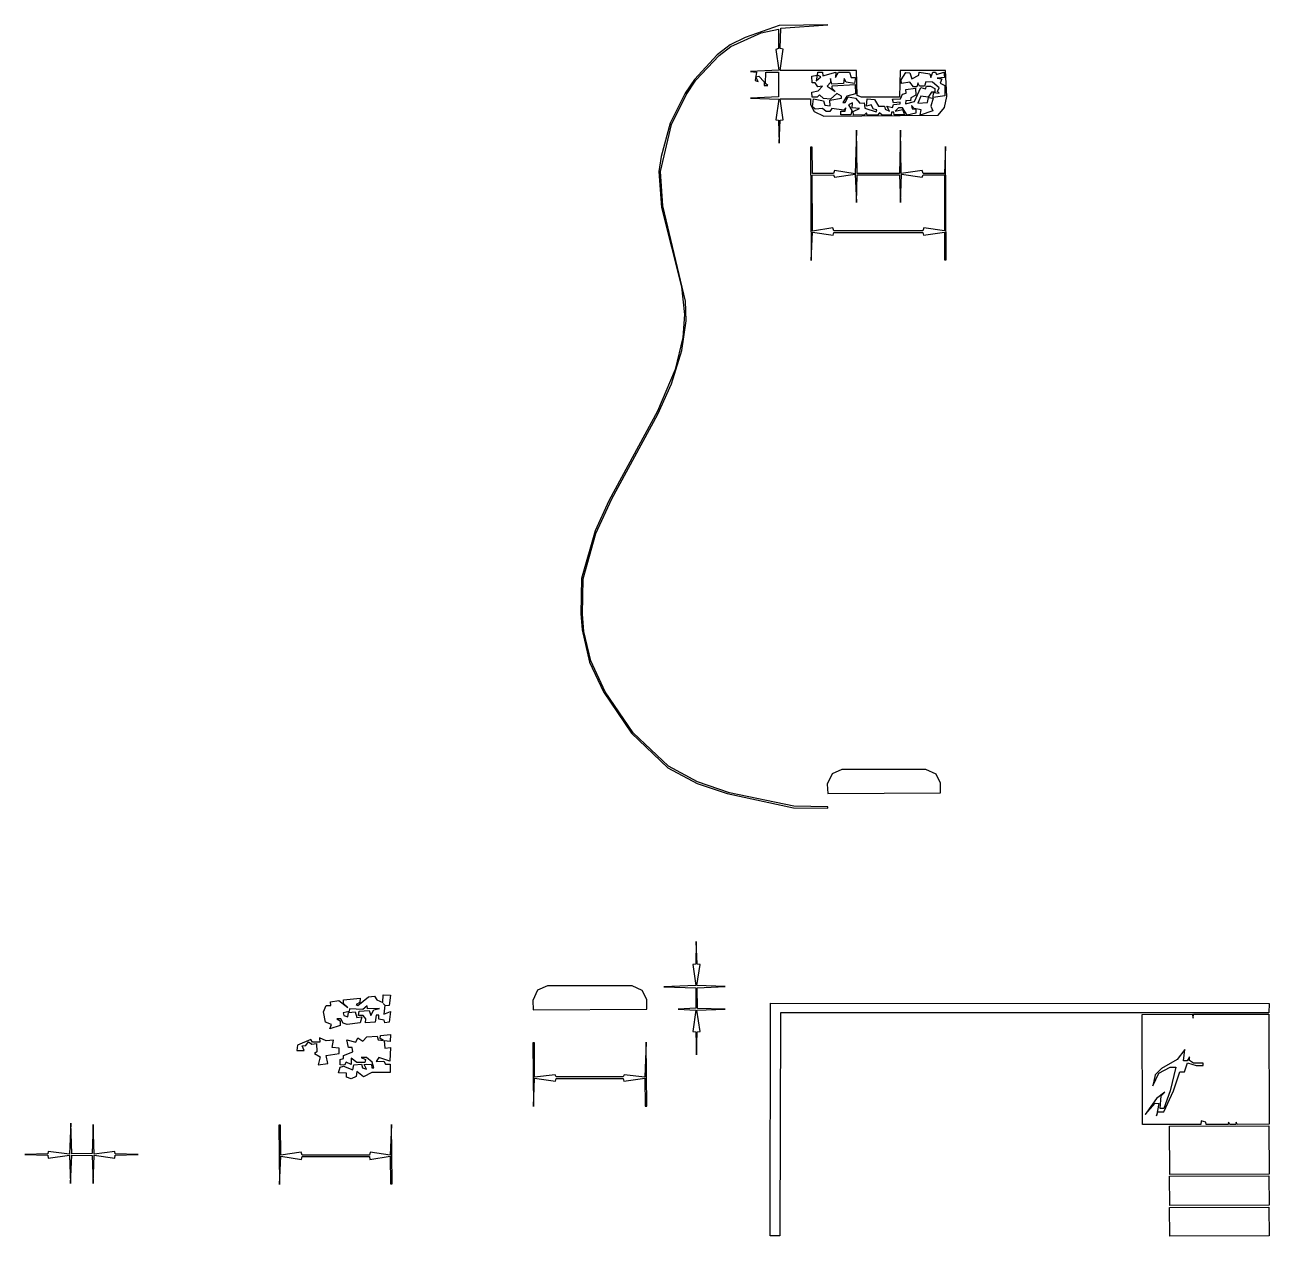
# Model space of a CAD drawing. Extents: x 30 to 199, y 9 to 258.
# Drawn here: x 30 to 198.8, y 9.4 to 173.7 of the extents above; entities that cross this region are included whole.
import ezdxf

# ---------------------------------------------------------------- set-up
doc = ezdxf.new("R2010")
doc.units = 0

msp = doc.modelspace()

# ---------------------------------------------------------------- linework, layer by layer
at = {"layer": 'BRIDGE_ROUTE'}
for p, q in [((131.11, 9.44), (131.15, 41.02)), ((131.15, 41.02), (198.8, 40.98)), ((198.8, 40.98), (198.76, 39.71)), ((132.5, 39.71), (132.42, 9.44)), ((198.76, 39.71), (132.5, 39.71)), ((132.42, 9.44), (131.11, 9.44))]:
    msp.add_line(p, q, dxfattribs=at)
at = {"layer": 'PICKUP_ROUTE'}
for p, q in [((125.77, 170.82), (129.88, 172.68)), ((132.33, 173.65), (127.72, 172.04)), ((129.88, 172.68), (132.21, 173.14)), ((132.21, 173.14), (132.25, 170.52)), ((138.9, 173.74), (132.33, 173.65)), ((132.46, 170.52), (132.55, 173.27)), ((132.55, 173.27), (138.9, 173.74)), ((125.69, 171.03), (123.91, 169.67)), ((124.16, 169.59), (125.77, 170.82)), ((127.72, 172.04), (125.69, 171.03)), ((132.25, 170.52), (131.87, 170.39)), ((132.84, 170.43), (132.46, 170.52)), ((123.91, 169.67), (120.82, 166.33)), ((121.03, 166.24), (124.16, 169.59)), ((131.87, 170.39), (132.29, 167.6)), ((132.46, 167.56), (132.84, 170.43)), ((132.29, 167.6), (128.44, 167.43)), ((128.44, 167.43), (129.24, 167.3)), ((129.24, 167.3), (129.07, 166.2)), ((130.47, 165.78), (130.51, 167.34)), ((130.51, 167.34), (132.21, 167.34)), ((132.21, 167.34), (132.25, 163.96)), ((142.83, 167.56), (132.46, 167.56)), ((142.92, 164.17), (142.83, 167.56)), ((148.72, 167.56), (148.63, 163.91)), ((154.9, 167.56), (148.72, 167.56)), ((155.07, 164.04), (154.9, 167.56)), ((120.82, 166.33), (119.55, 164.46)), ((119.68, 164.25), (121.03, 166.24)), ((129.07, 166.2), (129.46, 166.07)), ((129.16, 166.71), (129.58, 166.79)), ((129.46, 166.07), (129.16, 166.71)), ((129.58, 166.79), (130.3, 166.03)), ((130.3, 166.03), (130.3, 165.52)), ((130.3, 165.52), (130.77, 165.52)), ((130.77, 165.52), (130.47, 165.78)), ((119.55, 164.46), (117.52, 160.4)), ((117.69, 160.23), (119.68, 164.25)), ((132.25, 163.96), (128.44, 163.79)), ((128.44, 163.79), (132.29, 163.66)), ((143.51, 163.91), (142.92, 164.17)), ((148.63, 163.91), (143.51, 163.91)), ((154.77, 162.52), (155.07, 164.04)), ((132.29, 163.66), (131.87, 160.87)), ((132.84, 160.87), (132.46, 163.7)), ((132.46, 163.7), (136.57, 163.7)), ((136.57, 163.7), (136.57, 162.94)), ((136.57, 162.94), (137.08, 161.97)), ((153.88, 161.5), (154.77, 162.52)), ((117.52, 160.4), (116.29, 155.87)), ((131.87, 160.87), (132.25, 160.82)), ((132.25, 160.82), (132.33, 157.69)), ((132.33, 157.69), (132.46, 160.82)), ((132.46, 160.82), (132.84, 160.87)), ((137.08, 161.97), (138.39, 161.37)), ((138.39, 161.37), (153.88, 161.5)), ((116.21, 153.84), (117.69, 160.23)), ((116.29, 155.87), (115.99, 153.84)), ((115.99, 153.84), (116.37, 148.97)), ((116.54, 149.18), (116.21, 153.84)), ((116.37, 148.97), (119.08, 138.18)), ((119.59, 136.23), (116.54, 149.18)), ((119.08, 138.18), (119.46, 134.45)), ((119.68, 133.6), (119.59, 136.23)), ((119.13, 129.54), (119.68, 133.6)), ((119.46, 134.45), (119.25, 131.32)), ((119.25, 131.32), (118.19, 126.96)), ((117.73, 125.05), (119.13, 129.54)), ((118.19, 126.96), (115.82, 121.33)), ((115.87, 120.9), (117.73, 125.05)), ((115.82, 121.33), (109.22, 109.18)), ((109.6, 109.43), (115.87, 120.9)), ((109.22, 109.18), (107.36, 105.11)), ((107.44, 104.73), (109.6, 109.43)), ((107.36, 105.11), (105.49, 98.64)), ((105.71, 98.59), (107.44, 104.73)), ((105.49, 98.64), (105.41, 93.81)), ((105.62, 93.77), (105.71, 98.59)), ((105.41, 93.81), (105.58, 91.65)), ((105.83, 91.44), (105.62, 93.77)), ((105.58, 91.65), (106.6, 87.29)), ((106.76, 87.46), (105.83, 91.44)), ((106.6, 87.29), (108.46, 83.23)), ((108.71, 83.23), (106.76, 87.46)), ((108.46, 83.23), (112.27, 77.64)), ((112.52, 77.68), (108.71, 83.23)), ((117.31, 73.15), (112.52, 77.68)), ((112.27, 77.64), (117.22, 72.94)), ((117.22, 72.94), (121.2, 70.82)), ((121.24, 71.04), (117.31, 73.15)), ((125.6, 69.55), (121.24, 71.04)), ((121.2, 70.82), (125.26, 69.43)), ((125.26, 69.43), (134.28, 67.52)), ((134.32, 67.73), (125.6, 69.55)), ((138.9, 67.65), (134.32, 67.73)), ((138.9, 67.44), (138.9, 67.65)), ((134.28, 67.52), (138.9, 67.44))]:
    msp.add_line(p, q, dxfattribs=at)
at = {"layer": 'SMALL_FEATURE'}
for p, q in [((137.54, 166.92), (137.58, 167.34)), ((137.58, 167.34), (138.22, 167.34)), ((138.22, 167.34), (138.26, 166.84)), ((138.26, 166.84), (140, 167.34)), ((140, 167.34), (139.95, 166.58)), ((139.95, 166.58), (140.38, 167.34)), ((140.38, 167.34), (141.86, 167.34)), ((141.86, 167.34), (142.07, 166.58)), ((148.89, 166.29), (149.52, 167.26)), ((149.52, 167.26), (150.03, 167.22)), ((150.03, 167.22), (150.33, 166.41)), ((151.26, 166.92), (151.3, 167.34)), ((151.3, 167.34), (152.78, 167.09)), ((152.91, 166.58), (153.16, 167.34)), ((153.16, 167.34), (153.54, 167.34)), ((153.54, 167.34), (153.67, 167.01)), ((153.67, 167.01), (154.64, 167.34)), ((154.64, 167.34), (154.77, 166.62)), ((136.74, 166.79), (137.46, 166.92)), ((136.78, 165.86), (136.74, 166.79)), ((137.2, 165.86), (136.78, 165.86)), ((137.58, 165.35), (137.2, 165.86)), ((137.46, 166.92), (137.33, 166.16)), ((137.33, 166.16), (137.96, 166.67)), ((137.96, 166.67), (137.54, 166.92)), ((139.28, 165.9), (138.85, 165.4)), ((139.45, 165.69), (139.28, 166.45)), ((139.28, 166.45), (139.28, 165.9)), ((141.05, 165.78), (139.45, 165.69)), ((139.49, 165.1), (139.53, 165.48)), ((139.53, 165.48), (142.62, 165.65)), ((141.14, 166.45), (141.05, 165.78)), ((141.39, 165.95), (141.14, 166.45)), ((142.54, 165.78), (141.39, 165.95)), ((142.07, 166.58), (142.66, 166.62)), ((142.66, 166.62), (142.54, 165.78)), ((142.62, 165.65), (142.66, 164.38)), ((148.93, 165.78), (148.89, 166.29)), ((150.07, 165.95), (148.93, 165.78)), ((150.54, 165.35), (150.07, 165.95)), ((150.33, 166.41), (151.26, 166.92)), ((151.13, 165.86), (151, 165.35)), ((151.38, 165.44), (151.13, 165.86)), ((152.23, 166.03), (152.02, 165.44)), ((153.12, 165.95), (152.23, 166.03)), ((152.78, 167.09), (152.91, 166.58)), ((154.05, 165.18), (153.12, 165.95)), ((154.77, 166.62), (153.75, 166.5)), ((153.75, 166.5), (154.39, 166.41)), ((154.39, 166.41), (154.18, 165.82)), ((154.18, 165.82), (154.81, 165.52)), ((154.81, 165.52), (154.81, 164.13)), ((136.74, 164.59), (137.63, 164.8)), ((136.78, 163.91), (136.74, 164.59)), ((137.46, 163.91), (136.78, 163.91)), ((137.79, 164.25), (137.46, 163.91)), ((138.22, 165.44), (137.58, 165.35)), ((137.63, 164.8), (138.22, 165.44)), ((138.35, 163.75), (137.79, 164.25)), ((138.85, 165.4), (139.91, 164.72)), ((139.19, 163.53), (140.76, 163.79)), ((140.12, 164.42), (139.28, 163.66)), ((139.91, 164.72), (139.49, 165.1)), ((140.76, 164.08), (140.12, 164.42)), ((140.76, 163.79), (140.76, 164.08)), ((141.48, 164.08), (140.97, 163.2)), ((141.27, 163.2), (141.69, 163.96)), ((142.66, 164.38), (141.48, 164.08)), ((141.69, 163.96), (142.66, 163.79)), ((142.66, 163.79), (143.26, 163.11)), ((148.8, 163.7), (149.06, 164.34)), ((149.06, 164.34), (149.56, 164.46)), ((149.52, 164.97), (150.83, 165.14)), ((149.56, 164.46), (149.52, 164.97)), ((150.2, 163.83), (150.16, 163.41)), ((150.88, 164.21), (150.2, 163.83)), ((151, 165.35), (150.54, 165.35)), ((150.66, 163.36), (151.55, 165.23)), ((150.83, 165.14), (150.88, 164.21)), ((151.55, 164.08), (151.13, 163.11)), ((152.02, 165.44), (151.38, 165.44)), ((151.55, 165.23), (152.19, 165.06)), ((152.53, 163.91), (151.55, 164.08)), ((152.19, 165.06), (152.32, 165.4)), ((152.32, 165.4), (152.87, 165.4)), ((152.44, 163.2), (152.57, 163.87)), ((152.99, 164.59), (152.53, 163.91)), ((152.57, 163.87), (153.2, 163.79)), ((152.87, 165.4), (153.42, 165.1)), ((153.2, 163.79), (152.91, 162.73)), ((153.42, 164.63), (152.99, 164.59)), ((153.2, 163.87), (153.25, 164.55)), ((154.81, 164.13), (153.2, 163.87)), ((153.25, 164.55), (154.05, 164.46)), ((153.42, 165.1), (153.42, 164.63)), ((153.8, 164.68), (154.05, 165.18)), ((154.05, 164.46), (153.8, 164.68)), ((136.86, 162.64), (136.99, 163.7)), ((137.2, 162.31), (136.86, 162.64)), ((136.99, 163.7), (138.35, 163.45)), ((138.22, 162.39), (137.2, 162.31)), ((138.68, 161.97), (138.22, 162.39)), ((139.28, 163.66), (138.35, 163.75)), ((138.35, 163.45), (138.51, 162.86)), ((138.51, 162.86), (139.23, 162.77)), ((139.23, 162.77), (139.19, 163.53)), ((139.45, 162.39), (139.19, 161.97)), ((141.1, 162.18), (139.45, 162.39)), ((140.97, 163.2), (141.27, 163.2)), ((141.35, 162.48), (141.1, 162.18)), ((141.27, 162.01), (141.35, 162.48)), ((142.28, 163.15), (141.73, 162.9)), ((141.73, 162.9), (142.16, 162.14)), ((142.16, 162.14), (142.03, 161.54)), ((142.24, 162.48), (142.28, 163.15)), ((143.21, 162.39), (142.24, 162.48)), ((142.37, 161.97), (143.21, 162.39)), ((143.26, 163.11), (143.85, 163.15)), ((143.85, 163.15), (143.93, 162.43)), ((143.93, 162.43), (145.46, 161.93)), ((144.15, 162.69), (144.27, 163.7)), ((144.82, 162.9), (144.15, 162.69)), ((144.27, 163.7), (145.25, 163.62)), ((145.12, 162.31), (144.82, 162.9)), ((145.58, 162.22), (145.12, 162.31)), ((145.25, 163.62), (145.8, 162.69)), ((145.46, 161.93), (145.58, 162.22)), ((145.8, 162.69), (146.6, 162.69)), ((146.6, 162.69), (146.68, 162.31)), ((146.68, 162.31), (147.28, 162.01)), ((147.28, 162.01), (146.94, 162.73)), ((146.94, 162.73), (147.7, 162.52)), ((147.7, 163.66), (148.8, 163.7)), ((147.83, 163.15), (147.7, 163.66)), ((147.7, 162.52), (147.83, 162.94)), ((148.72, 163.24), (147.83, 163.15)), ((147.83, 162.94), (148.72, 163.03)), ((148.51, 162.48), (148.08, 162.01)), ((148.08, 162.01), (149.06, 162.26)), ((149.06, 162.48), (148.51, 162.48)), ((148.72, 163.03), (148.72, 163.24)), ((149.69, 161.5), (149.06, 162.48)), ((149.06, 162.26), (149.31, 161.54)), ((149.52, 163.49), (149.44, 163.03)), ((149.44, 163.03), (150.66, 163.36)), ((150.16, 163.41), (149.52, 163.49)), ((150.62, 162.39), (150.28, 162.81)), ((150.28, 162.81), (150.37, 162.35)), ((150.37, 162.35), (150.88, 162.31)), ((151.6, 162.22), (150.62, 162.39)), ((150.88, 162.31), (150.88, 161.76)), ((151.13, 163.11), (152.44, 163.2)), ((151.47, 161.5), (151.6, 162.22)), ((153.16, 162.09), (151.47, 161.5)), ((152.91, 162.73), (153.16, 162.09)), ((139.19, 161.97), (138.68, 161.97)), ((140.67, 161.54), (140.67, 162.01)), ((140.67, 162.01), (141.27, 162.01)), ((142.03, 161.54), (140.67, 161.54)), ((142.41, 161.5), (142.37, 161.97)), ((143.89, 161.54), (142.41, 161.5)), ((144.15, 161.8), (143.89, 161.54)), ((144.27, 161.5), (144.15, 161.8)), ((145.67, 161.5), (144.27, 161.5)), ((145.92, 161.8), (145.67, 161.5)), ((146.3, 161.5), (145.92, 161.8)), ((147.53, 161.5), (146.3, 161.5)), ((147.57, 161.88), (147.53, 161.5)), ((147.87, 161.88), (147.57, 161.88)), ((147.91, 161.54), (147.87, 161.88)), ((149.31, 161.54), (147.91, 161.54)), ((150.88, 161.76), (149.69, 161.5)), ((142.79, 159.43), (142.62, 153.54)), ((142.92, 153.59), (142.79, 159.43)), ((148.8, 159.43), (148.63, 153.59)), ((148.89, 153.59), (148.8, 159.43)), ((136.57, 157.14), (136.65, 141.77)), ((136.78, 157.14), (136.57, 157.14)), ((136.82, 153.59), (136.78, 157.14)), ((154.9, 157.23), (154.73, 153.59)), ((154.98, 141.86), (154.9, 157.23)), ((139.83, 153.97), (139.7, 153.59)), ((142.62, 153.54), (139.83, 153.97)), ((151.72, 153.97), (148.89, 153.59)), ((151.85, 153.59), (151.72, 153.97)), ((136.78, 153.33), (139.7, 153.37)), ((136.82, 145.75), (136.78, 153.33)), ((139.7, 153.59), (136.82, 153.59)), ((139.7, 153.37), (139.83, 153.08)), ((139.83, 153.08), (142.62, 153.46)), ((142.62, 153.46), (142.79, 149.65)), ((142.79, 149.65), (142.92, 153.37)), ((148.63, 153.59), (142.92, 153.59)), ((142.92, 153.37), (148.63, 153.37)), ((148.63, 153.37), (148.8, 149.65)), ((148.8, 149.65), (148.93, 153.46)), ((148.93, 153.46), (151.72, 153.08)), ((151.72, 153.08), (151.85, 153.37)), ((154.73, 153.59), (151.85, 153.59)), ((151.85, 153.37), (154.73, 153.37)), ((154.73, 153.37), (154.77, 145.8)), ((136.65, 141.77), (136.82, 145.63)), ((139.62, 146.18), (136.82, 145.75)), ((136.82, 145.63), (139.66, 145.2)), ((139.74, 145.8), (139.62, 146.18)), ((139.66, 145.2), (139.74, 145.58)), ((151.81, 145.8), (139.74, 145.8)), ((139.74, 145.58), (151.81, 145.58)), ((151.93, 146.18), (151.81, 145.8)), ((151.81, 145.58), (151.89, 145.2)), ((151.89, 145.2), (154.73, 145.63)), ((154.77, 145.8), (151.93, 146.18)), ((154.73, 145.63), (154.77, 141.86)), ((154.77, 141.86), (154.98, 141.86)), ((140.84, 72.73), (139.49, 72.14)), ((152.23, 72.73), (140.84, 72.73)), ((153.63, 72.09), (152.23, 72.73)), ((139.49, 72.14), (138.85, 70.74)), ((154.22, 70.87), (153.63, 72.09)), ((138.85, 70.74), (138.9, 69.47)), ((138.9, 69.47), (154.22, 69.55)), ((154.22, 69.55), (154.22, 70.87)), ((121.07, 49.36), (120.99, 46.31)), ((121.2, 46.31), (121.07, 49.36)), ((120.99, 46.31), (120.61, 46.27)), ((120.61, 46.27), (121.03, 43.39)), ((121.16, 43.39), (121.58, 46.27)), ((121.58, 46.27), (121.2, 46.31)), ((99.53, 42.76), (98.89, 41.36)), ((100.88, 43.35), (99.53, 42.76)), ((112.35, 43.35), (100.88, 43.35)), ((113.75, 42.71), (112.35, 43.35)), ((114.34, 41.49), (113.75, 42.71)), ((121.03, 43.39), (116.67, 43.22)), ((116.67, 43.22), (120.99, 43.1)), ((120.99, 43.1), (120.99, 40.34)), ((125.01, 43.26), (121.16, 43.39)), ((121.2, 43.1), (125.01, 43.26)), ((121.24, 40.3), (121.2, 43.1)), ((70.49, 39.84), (70.87, 40.68)), ((70.87, 40.68), (71.5, 40.68)), ((71.46, 41.19), (72.56, 41.36)), ((71.5, 40.68), (71.46, 41.19)), ((72.56, 41.36), (73.79, 40.43)), ((73.19, 41.44), (75.48, 41.7)), ((73.19, 40.94), (73.19, 41.44)), ((73.79, 40.43), (73.19, 40.94)), ((75.44, 41.11), (74.93, 40.81)), ((74.93, 40.81), (75.14, 40.68)), ((75.14, 40.68), (76.58, 41.87)), ((75.48, 41.7), (75.44, 41.11)), ((76.41, 40.64), (75.82, 40.13)), ((76.45, 40.22), (76.41, 40.64)), ((76.58, 41.87), (77.43, 41.95)), ((77.43, 41.95), (77.72, 41.44)), ((77.72, 41.44), (78.53, 41.11)), ((78.53, 41.11), (78.57, 42.12)), ((78.57, 42.12), (79.59, 42.08)), ((78.91, 40.64), (78.57, 40.98)), ((78.57, 40.98), (78.82, 40.72)), ((78.82, 40.72), (78.66, 39.5)), ((79.42, 40.68), (78.91, 40.64)), ((79.59, 42.08), (79.42, 40.68)), ((98.89, 41.36), (98.93, 40.09)), ((114.34, 40.17), (114.34, 41.49)), ((70.74, 38.44), (70.49, 39.84)), ((72.86, 38.86), (72.31, 38.86)), ((72.31, 38.86), (72.73, 38.61)), ((73.15, 38.27), (72.86, 38.86)), ((73.96, 39.88), (73.15, 39.71)), ((73.15, 39.71), (73.24, 39.33)), ((73.24, 39.33), (73.79, 39.16)), ((73.79, 39.16), (73.87, 39.75)), ((73.87, 39.75), (74.8, 39.84)), ((74, 40.22), (73.96, 39.88)), ((75.82, 40.13), (74, 40.22)), ((74.8, 39.84), (75.01, 39.07)), ((75.01, 39.07), (75.69, 39.16)), ((75.23, 39.33), (75.31, 39.92)), ((75.86, 39.33), (75.23, 39.33)), ((75.31, 39.92), (76.67, 40.01)), ((75.69, 39.16), (75.48, 38.35)), ((76.24, 38.86), (75.86, 39.33)), ((76.2, 38.35), (76.24, 38.86)), ((78.11, 40.26), (76.45, 40.22)), ((76.67, 40.01), (76.92, 39.33)), ((76.92, 39.33), (77.3, 40.09)), ((77.3, 40.09), (78.11, 40.26)), ((77.64, 39.37), (77.51, 38.44)), ((78.02, 39.37), (77.64, 39.37)), ((78.02, 38.82), (78.02, 39.37)), ((78.66, 39.5), (79.59, 39.88)), ((79.59, 39.88), (79.38, 38.44)), ((98.93, 40.09), (114.34, 40.17)), ((120.99, 40.34), (118.62, 40.17)), ((118.62, 40.17), (121.03, 40.05)), ((121.03, 40.05), (120.61, 37.17)), ((121.16, 40.05), (125.01, 40.17)), ((121.58, 37.17), (121.16, 40.05)), ((125.01, 40.17), (121.24, 40.3)), ((181.57, 39.45), (188.34, 39.5)), ((181.61, 24.55), (181.57, 39.45)), ((188.34, 39.5), (188.51, 38.99)), ((188.51, 38.99), (188.55, 39.5)), ((188.55, 39.5), (198.76, 39.5)), ((198.76, 39.5), (198.8, 24.6)), ((71.59, 38.1), (70.74, 38.44)), ((71.37, 37.51), (71.59, 38.1)), ((72.73, 37.97), (71.37, 37.51)), ((72.73, 38.61), (72.73, 37.97)), ((73.7, 38.1), (73.15, 38.27)), ((75.48, 38.35), (73.7, 38.1)), ((77.51, 38.44), (76.2, 38.35)), ((78.7, 38.69), (78.02, 38.82)), ((78.82, 38.35), (78.7, 38.69)), ((79.38, 38.44), (78.82, 38.35)), ((120.61, 37.17), (120.99, 37.13)), ((121.2, 37.13), (121.58, 37.17)), ((68.75, 36.07), (66.97, 35.31)), ((68.11, 35.26), (68.45, 35.77)), ((68.45, 35.77), (68.92, 35.43)), ((69, 35.73), (68.75, 36.07)), ((68.92, 35.43), (69.55, 35.52)), ((69.98, 35.73), (69, 35.73)), ((69.55, 35.52), (69.6, 34.42)), ((70.87, 35.9), (69.93, 36.32)), ((69.93, 36.32), (69.98, 35.73)), ((71.84, 35.98), (70.87, 35.9)), ((71.67, 35.01), (71.84, 35.98)), ((73.87, 35.01), (73.66, 36.03)), ((73.66, 36.03), (74.89, 35.69)), ((74.89, 35.69), (75.14, 36.28)), ((75.14, 36.28), (75.82, 35.86)), ((75.82, 35.86), (76.37, 36.45)), ((76.37, 36.45), (77.77, 36.53)), ((77.77, 36.53), (77.89, 36.03)), ((77.89, 36.03), (78.61, 35.94)), ((78.19, 36.19), (78.23, 36.62)), ((78.61, 35.94), (78.19, 36.19)), ((78.23, 36.62), (79.59, 36.75)), ((79.54, 35.81), (78.74, 35.9)), ((78.74, 35.9), (78.82, 34.92)), ((79.59, 36.75), (79.54, 35.81)), ((98.89, 35.64), (98.98, 26.97)), ((99.1, 35.64), (98.89, 35.64)), ((99.14, 30.95), (99.1, 35.64)), ((114.26, 35.73), (114.09, 30.95)), ((114.34, 27.05), (114.26, 35.73)), ((120.99, 37.13), (121.12, 33.99)), ((121.12, 33.99), (121.2, 37.13)), ((66.97, 35.31), (66.89, 34.59)), ((66.89, 34.59), (67.86, 34.59)), ((67.61, 35.22), (68.11, 35.26)), ((67.86, 34.59), (67.61, 35.22)), ((69.6, 34.42), (69.26, 34.16)), ((69.26, 34.16), (70.02, 33.7)), ((70.87, 33.91), (72.6, 34.16)), ((71.08, 32.81), (70.87, 33.91)), ((72.6, 34.88), (71.67, 35.01)), ((72.6, 34.16), (72.6, 34.88)), ((73.19, 33.91), (74.46, 34.42)), ((73.19, 33.49), (73.19, 33.91)), ((74.38, 34.97), (73.87, 35.01)), ((74.46, 34.42), (74.38, 34.97)), ((78.82, 34.92), (79.59, 34.97)), ((79.59, 34.97), (79.5, 33.15)), ((187.37, 34.71), (186.31, 33.36)), ((187.2, 33.19), (187.37, 34.71)), ((70.02, 33.7), (69.77, 32.64)), ((69.77, 32.64), (71.08, 32.81)), ((72.52, 31.54), (72.77, 32.34)), ((72.77, 33.36), (73.19, 33.49)), ((72.77, 32.64), (72.77, 33.36)), ((73.36, 32.6), (72.77, 32.64)), ((72.77, 32.34), (73.19, 32.47)), ((73.19, 32.47), (74.46, 31.96)), ((73.58, 33.02), (73.36, 32.6)), ((74.25, 32.68), (73.58, 33.02)), ((75.01, 32.94), (74.25, 33.53)), ((74.25, 33.53), (74.25, 32.68)), ((74.46, 31.96), (74.59, 32.64)), ((74.59, 32.64), (75.65, 32.72)), ((76.12, 32.94), (75.01, 32.94)), ((76.33, 33.61), (75.61, 33.61)), ((75.61, 33.61), (76.2, 33.36)), ((75.65, 32.72), (75.78, 32.22)), ((75.78, 32.22), (76.33, 32.05)), ((75.99, 32.68), (76.37, 32.72)), ((76.33, 32.05), (75.99, 32.68)), ((76.2, 33.36), (76.12, 32.94)), ((77.09, 33.02), (76.33, 33.61)), ((76.37, 32.72), (77, 32.68)), ((77, 32.68), (77.05, 32.22)), ((77.05, 32.22), (77.34, 32.22)), ((77.34, 32.22), (77.09, 33.02)), ((77.98, 33.61), (77.64, 33.1)), ((77.64, 33.1), (78.66, 33.15)), ((79.5, 33.15), (77.98, 33.61)), ((78.66, 33.15), (78.91, 32.72)), ((78.91, 32.72), (79.54, 32.72)), ((79.54, 32.72), (79.54, 31.58)), ((184.19, 32.13), (183.35, 31.28)), ((183.85, 31.5), (185.38, 32.34)), ((186.31, 33.36), (184.19, 32.13)), ((185.38, 32.34), (186.14, 32.34)), ((186.14, 32.34), (185.38, 29.13)), ((187.66, 33.19), (187.2, 33.19)), ((187.32, 31.67), (187.71, 32.89)), ((188, 33.7), (187.66, 33.19)), ((187.71, 32.89), (188.89, 32.55)), ((188, 33.23), (188, 33.7)), ((188.55, 32.85), (188, 33.23)), ((189.87, 32.85), (188.55, 32.85)), ((188.89, 32.55), (189.87, 32.55)), ((189.87, 32.55), (189.87, 32.85)), ((73.62, 31.5), (72.52, 31.54)), ((73.62, 30.95), (73.62, 31.5)), ((74.25, 30.73), (73.62, 30.95)), ((74.93, 31.07), (74.25, 30.73)), ((75.01, 31.75), (74.93, 31.07)), ((75.9, 30.99), (75.01, 31.75)), ((77.05, 31.58), (75.9, 30.99)), ((79.54, 31.58), (77.05, 31.58)), ((98.98, 26.97), (99.14, 30.82)), ((101.94, 31.28), (99.14, 30.95)), ((99.14, 30.82), (101.98, 30.4)), ((102.07, 30.99), (101.94, 31.28)), ((101.98, 30.4), (102.07, 30.78)), ((111.17, 30.99), (102.07, 30.99)), ((102.07, 30.78), (111.17, 30.78)), ((111.29, 31.28), (111.17, 30.99)), ((111.17, 30.78), (111.25, 30.4)), ((111.25, 30.4), (114.09, 30.82)), ((114.09, 30.95), (111.29, 31.28)), ((114.09, 30.82), (114.13, 27.05)), ((183.01, 29.8), (183.85, 31.5)), ((183.35, 31.28), (183.01, 29.8)), ((185.84, 29.13), (186.69, 31.67)), ((186.69, 31.67), (187.32, 31.67)), ((184.66, 28.91), (183.51, 28.07)), ((184.15, 28.41), (184.66, 28.91)), ((185.38, 29.13), (184.49, 26.71)), ((184.49, 26.25), (185.84, 29.13)), ((114.13, 27.05), (114.34, 27.05)), ((183.51, 28.07), (181.99, 25.91)), ((181.99, 25.91), (183.35, 27.43)), ((183.35, 27.43), (183.85, 27.39)), ((183.85, 27.39), (183.51, 25.74)), ((184.02, 26.71), (184.15, 28.41)), ((183.51, 25.74), (183.68, 26.25)), ((183.68, 26.25), (184.49, 26.25)), ((184.49, 26.71), (184.02, 26.71)), ((36.19, 24.72), (36.03, 20.53)), ((36.32, 20.57), (36.19, 24.72)), ((39.24, 24.55), (39.12, 20.62)), ((39.37, 20.53), (39.24, 24.55)), ((64.43, 24.47), (64.52, 16.38)), ((64.64, 24.47), (64.43, 24.47)), ((64.69, 20.36), (64.64, 24.47)), ((79.71, 24.55), (79.54, 20.36)), ((79.8, 16.47), (79.71, 24.55)), ((189.53, 24.55), (181.61, 24.55)), ((185.29, 24.3), (198.76, 24.34)), ((185.34, 17.78), (185.29, 24.3)), ((189.57, 25.02), (189.53, 24.55)), ((190.2, 24.85), (189.57, 25.02)), ((190.25, 24.55), (190.2, 24.85)), ((193.25, 24.55), (190.25, 24.55)), ((193.29, 24.85), (193.25, 24.55)), ((193.46, 24.55), (193.29, 24.85)), ((194.27, 24.55), (193.46, 24.55)), ((194.31, 24.85), (194.27, 24.55)), ((194.48, 24.55), (194.31, 24.85)), ((198.8, 24.6), (194.48, 24.55)), ((198.76, 24.34), (198.8, 17.82)), ((33.1, 20.57), (29.97, 20.49)), ((29.97, 20.49), (33.1, 20.36)), ((33.15, 20.87), (33.1, 20.57)), ((33.1, 20.36), (33.15, 19.98)), ((36.03, 20.53), (33.15, 20.87)), ((33.15, 19.98), (36.03, 20.4)), ((36.03, 20.4), (36.15, 16.55)), ((36.15, 16.55), (36.32, 20.36)), ((39.12, 20.62), (36.32, 20.57)), ((36.32, 20.36), (39.12, 20.32)), ((39.12, 20.32), (39.24, 16.55)), ((39.24, 16.55), (39.37, 20.4)), ((42.16, 20.87), (39.37, 20.53)), ((39.37, 20.4), (42.16, 19.98)), ((42.21, 20.57), (42.16, 20.87)), ((42.16, 19.98), (42.21, 20.36)), ((45.34, 20.45), (42.21, 20.57)), ((42.21, 20.36), (45.34, 20.45)), ((67.48, 20.79), (64.69, 20.36)), ((67.61, 20.4), (67.48, 20.79)), ((76.71, 20.4), (67.61, 20.4)), ((76.83, 20.79), (76.71, 20.4)), ((79.54, 20.36), (76.83, 20.79)), ((64.52, 16.38), (64.69, 20.24)), ((64.69, 20.24), (67.52, 19.81)), ((67.52, 19.81), (67.61, 20.19)), ((67.61, 20.19), (76.71, 20.19)), ((76.71, 20.19), (76.79, 19.81)), ((76.79, 19.81), (79.54, 20.24)), ((79.54, 20.24), (79.59, 16.47)), ((185.29, 17.53), (198.76, 17.57)), ((185.34, 13.55), (185.29, 17.53)), ((198.8, 17.82), (185.34, 17.78)), ((198.76, 17.57), (198.8, 13.59)), ((79.59, 16.47), (79.8, 16.47)), ((198.8, 13.59), (185.34, 13.55)), ((185.29, 13.29), (198.76, 13.34)), ((185.34, 9.4), (185.29, 13.29)), ((198.76, 13.34), (198.8, 9.44)), ((198.8, 9.44), (185.34, 9.4))]:
    msp.add_line(p, q, dxfattribs=at)

doc.saveas('drawing.dxf')
